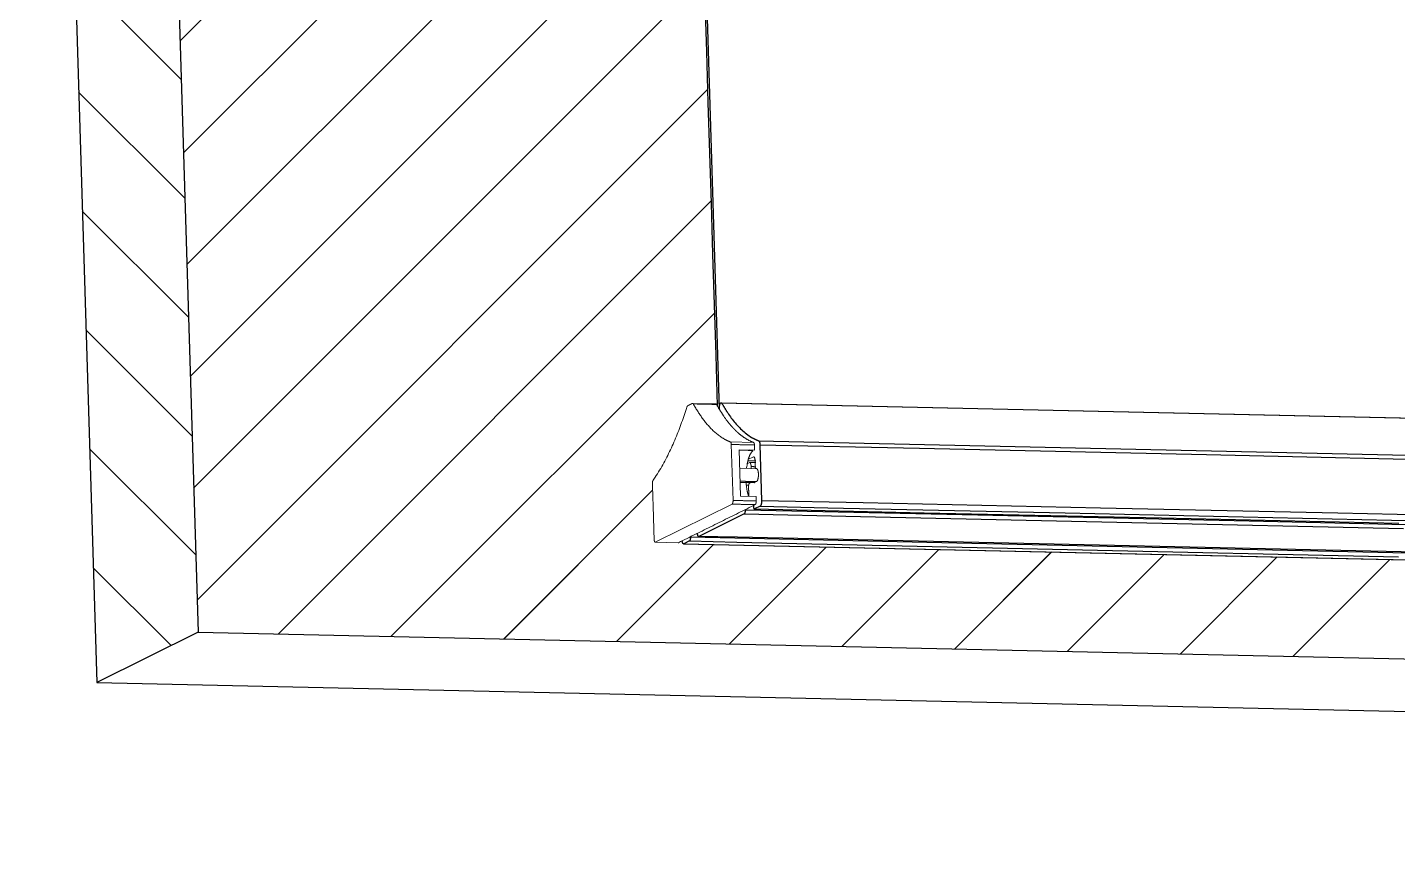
# Model space of a CAD drawing. Header units: inches. Extents: x 61 to 323, y -105 to 194.
# Drawn here: x 287.452 to 291.657, y 33.556 to 36.131 of the extents above; entities that cross this region are included whole.
import ezdxf

# ---------------------------------------------------------------- set-up
doc = ezdxf.new("R2010")
doc.units = ezdxf.units.IN
doc.header["$MEASUREMENT"] = 0
for name, color, linetype, lineweight in [('FABRIC-ROLL', 7, 'Continuous', 30), ('HEMBAR-ENDCAP', 7, 'Continuous', 9), ('STRUCTURE-SUB-STRUCTURE_THICK', 7, 'Continuous', 30), ('STRUCTURE-SUB-STRUCTURE_THIN', 7, 'Continuous', 9), ('TEXT', 7, 'Continuous', 18)]:
    doc.layers.add(name, color=color, linetype=linetype, lineweight=lineweight)

msp = doc.modelspace()

# ---------------------------------------------------------------- hatches: boundary and pattern name
at = {"layer": 'STRUCTURE-SUB-STRUCTURE_THIN', "transparency": 33554559}
h = msp.add_hatch(dxfattribs=at)
h.set_pattern_fill('ANSI31', color=256, scale=2, angle=90)
h.set_pattern_definition([(135, (221.57175, -90.01034), (-0.1767767, -0.1767767), [])])
h.paths.add_polyline_path([(320.2767, 44.0938), (319.3474, 44.1143), (319.5602, 37.1766), (320.4896, 37.156)])
h.paths.add_polyline_path([(319.3744, 43.2329), (294.7523, 43.7773), (294.782, 42.8092), (319.4041, 42.2649)])
h.paths.add_polyline_path([(287.7631, 41.2122), (287.4522, 41.0583), (287.665, 34.1205), (287.9759, 34.2745)])
h = msp.add_hatch(dxfattribs=at)
h.set_pattern_fill('ANSI31', color=256, scale=2)
h.set_pattern_definition([(45, (221.57175, -90.01034), (-0.1767767, 0.1767767), [])])
h.paths.add_polyline_path([(320.4896, 37.156), (319.5602, 37.1766), (312.2872, 33.5762), (313.2165, 33.5556)])
edge = h.paths.add_edge_path()
edge.add_line((289.532, 36.1822), (288.9529, 36.195))
edge.add_spline(control_points=[(288.9765, 36.1945), (288.9682, 36.1947), (288.9513, 36.1965), (288.9171, 36.2058), (288.8841, 36.2239), (288.8532, 36.2486), (288.8207, 36.2806), (288.7818, 36.331), (288.7393, 36.404), (288.6998, 36.491), (288.6636, 36.591), (288.6429, 36.6625), (288.633, 36.7002)], knot_values=[0, 0, 0, 0, 0.038844, 0.078622, 0.164097, 0.211324, 0.262128, 0.375601, 0.506124, 0.654056, 0.818993, 1, 1, 1, 1], degree=3, periodic=0)
edge.add_line((288.6326, 36.7017), (288.4671, 36.7054))
edge.add_spline(control_points=[(288.4937, 36.7048), (288.4892, 36.7049), (288.4801, 36.7057), (288.4665, 36.7088), (288.453, 36.7137), (288.4397, 36.7204), (288.4265, 36.729), (288.4087, 36.7431), (288.3964, 36.7558), (288.3886, 36.7649)], knot_values=[0, 0, 0, 0, 0.108979, 0.219703, 0.333828, 0.452848, 0.578037, 0.710456, 1, 1, 1, 1], degree=3, periodic=0)
edge.add_spline(control_points=[(288.3869, 36.7669), (288.3802, 36.7748), (288.3669, 36.7921), (288.3486, 36.821), (288.331, 36.8537), (288.3141, 36.8902), (288.2982, 36.9302), (288.2832, 36.9737), (288.2692, 37.0203), (288.2563, 37.07), (288.2446, 37.1225), (288.2302, 37.1971), (288.2156, 37.2958), (288.2035, 37.4194), (288.1991, 37.504), (288.1978, 37.5471)], knot_values=[0, 0, 0, 0, 0.038348, 0.080295, 0.125922, 0.175237, 0.228185, 0.284668, 0.344542, 0.407637, 0.473751, 0.542662, 0.687856, 0.841092, 1, 1, 1, 1], degree=3, periodic=0)
edge.add_line((288.1978, 37.5471), (288.1423, 39.3556))
edge.add_line((288.1423, 39.3556), (287.8198, 39.3627))
edge.add_line((287.8198, 39.3627), (287.9759, 34.2745))
edge.add_line((287.9759, 34.2745), (309.0675, 33.8082))
edge.add_line((309.0675, 33.8082), (309.066, 33.86))
edge.add_line((309.066, 33.86), (309.0867, 33.8703))
edge.add_line((309.0867, 33.8703), (309.088, 33.8709))
edge.add_line((309.088, 33.8709), (309.0889, 33.8784))
edge.add_line((309.0889, 33.8784), (309.4012, 34.033))
edge.add_arc((308.8648, 34.7312), 0.8805, 307.532, 310.4955)
edge.add_line((309.4366, 34.0616), (309.4352, 34.1075))
edge.add_line((309.4352, 34.1075), (309.3504, 34.1094))
edge.add_line((309.3504, 34.1094), (309.344, 34.1095))
edge.add_line((309.344, 34.1095), (309.338, 34.1066))
edge.add_line((309.338, 34.1066), (289.4438, 34.5464))
edge.add_line((289.4438, 34.5464), (289.4498, 34.5494))
edge.add_line((289.4498, 34.5494), (289.3758, 34.551))
edge.add_line((289.3758, 34.551), (289.3701, 34.7376))
edge.add_spline(control_points=[(289.4759, 34.9656), (289.4723, 34.954), (289.4648, 34.9315), (289.4528, 34.8988), (289.4404, 34.8677), (289.4276, 34.8386), (289.4144, 34.8113), (289.4008, 34.7859), (289.3869, 34.7625), (289.3772, 34.7479), (289.3722, 34.741)], knot_values=[0, 0, 0, 0, 0.146183, 0.28665, 0.421169, 0.549577, 0.671739, 0.787553, 0.896978, 1, 1, 1, 1], degree=3, periodic=0)
edge.add_spline(control_points=[(289.4956, 34.9753), (289.4954, 34.9755), (289.4951, 34.976), (289.4946, 34.9766), (289.4941, 34.9769), (289.4937, 34.977), (289.4935, 34.977)], knot_values=[0, 0, 0, 0, 0.313111, 0.577558, 0.800912, 1, 1, 1, 1], degree=3, periodic=0)
edge.add_line((289.4943, 34.977), (289.5645, 34.9755))
edge.add_line((289.5645, 34.9755), (289.569, 34.9754))
edge.add_line((289.569, 34.9754), (289.532, 36.1822))
h.paths.add_polyline_path([(309.0952, 33.8815), (315.7429, 37.1723), (316.062, 37.334), (309.4143, 34.0432)])

# ---------------------------------------------------------------- linework, layer by layer
at = {"layer": 'FABRIC-ROLL', "linetype": 'Continuous'}
for points in [[(289.5759, 34.9586), (289.4848, 37.9278)], [(289.5311, 36.2104), (289.5358, 36.0553), (289.5406, 35.9002), (289.5454, 35.7451), (289.5501, 35.59), (289.5549, 35.4349), (289.5596, 35.2798), (289.5644, 35.1247), (289.5692, 34.9696)], [(289.5758, 34.9616), (289.5759, 34.962), (289.5759, 34.9624), (289.5759, 34.9629), (289.576, 34.9633), (289.576, 34.9637), (289.576, 34.9642), (289.5761, 34.9646), (289.5761, 34.9651), (289.5761, 34.9655), (289.5762, 34.9659), (289.5762, 34.9664), (289.5763, 34.9668), (289.5763, 34.9672), (289.5763, 34.9677), (289.5764, 34.9681), (289.5764, 34.9686), (289.5764, 34.969), (289.5765, 34.9694), (289.5765, 34.9699), (289.5765, 34.9703), (289.5766, 34.9707), (289.5766, 34.9712), (289.5766, 34.9715), (289.5767, 34.9716), (289.5767, 34.9718), (289.5767, 34.9719), (289.5768, 34.9721), (289.5768, 34.9722), (289.5769, 34.9723), (289.5769, 34.9725), (289.5769, 34.9726), (289.577, 34.9728), (289.577, 34.9729), (289.5771, 34.973), (289.5771, 34.9732), (289.5771, 34.9733), (289.5772, 34.9735), (289.5772, 34.9736), (289.5772, 34.9738), (289.5773, 34.9739), (289.5773, 34.974), (289.5774, 34.9742), (289.5774, 34.9743), (289.5774, 34.9745), (289.5775, 34.9746), (289.5775, 34.9748), (289.5776, 34.9751), (289.5777, 34.9753), (289.5778, 34.9755), (289.5779, 34.9758), (289.578, 34.976), (289.5781, 34.9762), (289.5782, 34.9765), (289.5784, 34.9767), (289.5785, 34.9769), (289.5786, 34.9771), (289.5787, 34.9773), (289.5789, 34.9776), (289.579, 34.9778), (289.5792, 34.978), (289.5794, 34.9782), (289.5796, 34.9783), (289.5798, 34.9785), (289.58, 34.9786), (289.5803, 34.9788), (289.5805, 34.9788), (289.5808, 34.9789), (289.581, 34.9789), (289.5811, 34.9789), (289.5812, 34.9789), (289.5814, 34.9788), (289.5815, 34.9788), (289.5816, 34.9787), (289.5817, 34.9787), (289.5818, 34.9786), (289.5819, 34.9785), (289.582, 34.9785), (289.5821, 34.9784), (289.5822, 34.9783), (289.5823, 34.9782), (289.5824, 34.9781), (289.5825, 34.978), (289.5826, 34.9779), (289.5827, 34.9778), (289.5828, 34.9777), (289.5828, 34.9776), (289.5829, 34.9774), (289.583, 34.9773), (289.583, 34.9772), (289.5831, 34.9771), (289.5837, 34.9761), (289.5845, 34.9748), (289.5853, 34.9736), (289.5861, 34.9723), (289.5868, 34.971), (289.5876, 34.9697), (289.5884, 34.9685), (289.5892, 34.9672), (289.5899, 34.9659), (289.5907, 34.9647), (289.5915, 34.9634), (289.5923, 34.9621), (289.593, 34.9609), (289.5938, 34.9596), (289.5946, 34.9583), (289.5954, 34.9571), (289.5962, 34.9558), (289.5969, 34.9545), (289.5977, 34.9533), (289.5985, 34.952), (289.5993, 34.9507), (289.6, 34.9495), (289.6012, 34.9476), (289.6039, 34.9436), (289.6067, 34.9397), (289.6095, 34.9358), (289.6123, 34.9319), (289.6152, 34.9281), (289.6182, 34.9243), (289.6212, 34.9205), (289.6243, 34.9168), (289.6274, 34.9132), (289.6306, 34.9096), (289.6339, 34.9061), (289.6372, 34.9026), (289.6406, 34.8992), (289.6441, 34.8959), (289.6477, 34.8926), (289.6513, 34.8894), (289.655, 34.8864), (289.6588, 34.8834), (289.6627, 34.8805), (289.6666, 34.8777), (289.6706, 34.8751), (289.6747, 34.8726), (289.6767, 34.8714), (289.6775, 34.871), (289.6784, 34.8705), (289.6792, 34.87), (289.6801, 34.8696), (289.6809, 34.8691), (289.6818, 34.8687), (289.6827, 34.8682), (289.6835, 34.8678), (289.6844, 34.8674), (289.6853, 34.8669), (289.6862, 34.8665), (289.6871, 34.8661), (289.6879, 34.8657), (289.6888, 34.8653), (289.6897, 34.8649), (289.6906, 34.8645), (289.6915, 34.8642), (289.6924, 34.8638), (289.6933, 34.8634), (289.6942, 34.8631), (289.6951, 34.8627), (289.696, 34.8624), (289.6965, 34.8621), (289.697, 34.8617), (289.6973, 34.8612), (289.6977, 34.8607), (289.698, 34.8601), (289.6982, 34.8596), (289.6984, 34.859), (289.6986, 34.8585), (289.6988, 34.8579), (289.6989, 34.8573), (289.6991, 34.8567), (289.6992, 34.8561), (289.6993, 34.8555), (289.6994, 34.855), (289.6995, 34.8544), (289.6996, 34.8538), (289.6996, 34.8532), (289.6997, 34.8526), (289.6998, 34.852), (289.6998, 34.8514), (289.6998, 34.8508), (289.6999, 34.8502), (290.1893, 34.8391), (291.0703, 34.8196), (291.9514, 34.8001)], [(289.5809, 34.9789), (309.4529, 34.5396)], [(309.4529, 34.5396), (309.4537, 34.5393), (309.4551, 34.5377), (289.5831, 34.9771)], [(289.696, 34.8624), (309.5679, 34.4231)], [(289.6999, 34.8499), (289.7051, 34.6787)], [(292.0344, 34.5966), (291.2015, 34.6151), (290.3685, 34.6335), (289.6546, 34.6492), (289.6546, 34.6488), (289.6546, 34.6483), (289.6546, 34.6479), (289.6546, 34.6475), (289.6546, 34.647), (289.6545, 34.6466), (289.6545, 34.6462), (289.6545, 34.6457), (289.6544, 34.6453), (289.6544, 34.6449), (289.6543, 34.6444), (289.6543, 34.644), (289.6542, 34.6436), (289.6541, 34.6432), (289.6541, 34.6427), (289.654, 34.6423), (289.6539, 34.6419), (289.6538, 34.6415), (289.6536, 34.6411), (289.6535, 34.6407), (289.6534, 34.6402), (289.6532, 34.6398), (289.653, 34.6394), (289.6529, 34.6392), (289.6528, 34.6391), (289.6528, 34.639), (289.6527, 34.639), (289.6527, 34.6389), (289.6526, 34.6389), (289.6526, 34.6388), (289.6525, 34.6388), (289.6525, 34.6387), (289.6524, 34.6386), (289.6524, 34.6386), (289.6523, 34.6385), (289.6523, 34.6385), (289.6522, 34.6384), (289.6522, 34.6384), (289.6521, 34.6383), (289.6521, 34.6383), (289.652, 34.6382), (289.652, 34.6381), (289.6519, 34.6381), (289.6519, 34.638), (289.6518, 34.638), (289.6518, 34.6379), (289.6517, 34.6379), (290.0087, 34.6299), (290.8416, 34.6115), (291.6746, 34.5931)], [(289.6799, 34.6612), (289.6799, 34.6609), (289.68, 34.6605), (289.68, 34.6601), (289.68, 34.6598), (289.68, 34.6594), (289.6801, 34.659), (289.6801, 34.6587), (289.6802, 34.6583), (289.6802, 34.658), (289.6803, 34.6576), (289.6803, 34.6572), (289.6804, 34.6569), (289.6805, 34.6565), (289.6806, 34.6562), (289.6807, 34.6558), (289.6808, 34.6555), (289.6809, 34.6551), (289.681, 34.6548), (289.6812, 34.6545), (289.6813, 34.6541), (289.6815, 34.6538), (289.6817, 34.6535), (289.682, 34.6532), (289.6822, 34.653), (289.6826, 34.6529), (289.6829, 34.6528), (289.6833, 34.6529), (290.2036, 34.6414), (290.9319, 34.6253), (291.6602, 34.6092)], [(289.7008, 34.6615), (289.6834, 34.6529)], [(292.2021, 34.6235), (291.4738, 34.6396), (290.7455, 34.6557), (290.0172, 34.6718), (289.7051, 34.6783), (289.7051, 34.6777), (289.7051, 34.677), (289.7051, 34.6763), (289.7051, 34.6757), (289.7051, 34.675), (289.705, 34.6743), (289.705, 34.6737), (289.7049, 34.673), (289.7049, 34.6723), (289.7048, 34.6717), (289.7047, 34.671), (289.7046, 34.6704), (289.7045, 34.6697), (289.7044, 34.669), (289.7042, 34.6684), (289.7041, 34.6677), (289.7039, 34.6671), (289.7038, 34.6665), (289.7036, 34.6658), (289.7033, 34.6652), (289.7031, 34.6646), (289.7028, 34.664), (289.7025, 34.6634), (289.7021, 34.6628), (289.7017, 34.6622), (289.7012, 34.6618), (289.9089, 34.6569), (290.6372, 34.6408), (291.3655, 34.6247), (292.0938, 34.6086)], [(289.6517, 34.6378), (289.5123, 34.5688)], [(292.2426, 34.5052), (291.2273, 34.5277), (290.2119, 34.5501), (289.4867, 34.566), (289.4867, 34.5655), (289.4867, 34.5649), (289.4867, 34.5644), (289.4867, 34.5639), (289.4866, 34.5634), (289.4866, 34.5628), (289.4866, 34.5623), (289.4865, 34.5618), (289.4864, 34.5613), (289.4864, 34.5607), (289.4863, 34.5602), (289.4862, 34.5597), (289.4861, 34.5592), (289.4859, 34.5587), (289.4858, 34.5582), (289.4857, 34.5577), (289.4855, 34.5572), (289.4853, 34.5567), (289.4851, 34.5562), (289.4849, 34.556), (289.4849, 34.5559), (289.4848, 34.5559), (289.4848, 34.5558), (289.4847, 34.5557), (289.4846, 34.5557), (289.4846, 34.5556), (289.4845, 34.5555), (289.4845, 34.5555), (289.4844, 34.5554), (289.4843, 34.5553), (289.4843, 34.5553), (289.4842, 34.5552), (289.4842, 34.5551), (289.4841, 34.555), (289.484, 34.555), (289.484, 34.5549), (289.4839, 34.5548), (289.4839, 34.5548), (289.6289, 34.5515), (290.6442, 34.5291), (291.6596, 34.5066)], [(289.5052, 34.5772), (289.5088, 34.5771)], [(292.1302, 34.5109), (291.2972, 34.5294), (290.4643, 34.5478), (289.6313, 34.5662), (289.512, 34.5687), (289.5116, 34.5687), (289.5112, 34.5689), (289.5108, 34.5692), (289.5106, 34.5695), (289.5104, 34.5698), (289.5102, 34.5702), (289.51, 34.5706), (289.5098, 34.571), (289.5097, 34.5714), (289.5096, 34.5718), (289.5095, 34.5722), (289.5094, 34.5726), (289.5093, 34.573), (289.5092, 34.5734), (289.5091, 34.5738), (289.5091, 34.5742), (289.509, 34.5746), (289.509, 34.575), (289.5089, 34.5755), (289.5089, 34.5759), (289.5089, 34.5763), (289.5089, 34.5767), (289.5088, 34.5771)], [(289.4656, 34.5459), (289.4635, 34.5475), (289.4615, 34.5541)], [(289.4656, 34.5459), (289.4664, 34.5461), (309.3383, 34.1068), (309.3376, 34.1066)], [(289.4656, 34.5459), (309.3376, 34.1066)], [(289.4838, 34.5547), (289.4664, 34.5461)]]:
    msp.add_lwpolyline(points, dxfattribs=at)
at = {"layer": 'HEMBAR-ENDCAP', "linetype": 'Continuous'}
for points in [[(289.3785, 34.5509), (289.3782, 34.551), (289.378, 34.5511), (289.3778, 34.5512), (289.3776, 34.5513), (289.3774, 34.5515), (289.3773, 34.5517), (289.3771, 34.5519), (289.377, 34.5521), (289.3769, 34.5523), (289.3768, 34.5526), (289.3767, 34.5528), (289.3766, 34.553), (289.3765, 34.5532), (289.3764, 34.5535), (289.3764, 34.5537), (289.3763, 34.5539), (289.3762, 34.5542), (289.3762, 34.5544), (289.3761, 34.5546), (289.3761, 34.5549), (289.376, 34.5551), (289.376, 34.5554), (289.3759, 34.5556), (289.3759, 34.5558), (289.3758, 34.5561), (289.3758, 34.5563), (289.3758, 34.5566), (289.3757, 34.5568), (289.3757, 34.5571), (289.3757, 34.5573), (289.3756, 34.5575), (289.3756, 34.5578), (289.3756, 34.558), (289.3756, 34.5583), (289.3756, 34.5585), (289.3756, 34.5588), (289.3755, 34.559), (289.3755, 34.5592), (289.3755, 34.5619), (289.3753, 34.5664), (289.3752, 34.5708), (289.375, 34.5753), (289.3749, 34.5798), (289.3748, 34.5842), (289.3746, 34.5887), (289.3745, 34.5932), (289.3744, 34.5976), (289.3742, 34.6021), (289.3741, 34.6066), (289.3739, 34.611), (289.3738, 34.6155), (289.3737, 34.62), (289.3735, 34.6244), (289.3734, 34.6289), (289.3733, 34.6334), (289.3731, 34.6378), (289.373, 34.6423), (289.3728, 34.6468), (289.3727, 34.6512), (289.3726, 34.6557), (289.3724, 34.6602), (289.3723, 34.6646), (289.3722, 34.6691), (289.372, 34.6736), (289.3719, 34.678), (289.3718, 34.6825), (289.3716, 34.687), (289.3715, 34.6914), (289.3713, 34.6959), (289.3712, 34.7004), (289.3711, 34.7048), (289.3709, 34.7093), (289.3708, 34.7138), (289.3707, 34.7182), (289.3705, 34.7227), (289.3704, 34.7272), (289.3703, 34.731), (289.3703, 34.7313), (289.3703, 34.7316), (289.3703, 34.7318), (289.3703, 34.7321), (289.3703, 34.7324), (289.3703, 34.7326), (289.3703, 34.7329), (289.3703, 34.7332), (289.3703, 34.7334), (289.3703, 34.7337), (289.3703, 34.734), (289.3704, 34.7342), (289.3704, 34.7345), (289.3704, 34.7348), (289.3704, 34.735), (289.3705, 34.7353), (289.3705, 34.7356), (289.3705, 34.7358), (289.3706, 34.7361), (289.3706, 34.7364), (289.3707, 34.7366), (289.3707, 34.7369), (289.3708, 34.7372), (289.3708, 34.7374), (289.3709, 34.7377), (289.3709, 34.7379), (289.371, 34.7382), (289.3711, 34.7385), (289.3712, 34.7387), (289.3712, 34.739), (289.3713, 34.7392), (289.3714, 34.7395), (289.3715, 34.7397), (289.3716, 34.74), (289.3718, 34.7402), (289.3719, 34.7404), (289.372, 34.7407), (289.3722, 34.7409), (289.3749, 34.7447), (289.3785, 34.7501), (289.3821, 34.7554), (289.3856, 34.7609), (289.389, 34.7664), (289.3924, 34.7719), (289.3957, 34.7774), (289.3989, 34.783), (289.4021, 34.7886), (289.4053, 34.7943), (289.4083, 34.8), (289.4113, 34.8057), (289.4143, 34.8114), (289.4172, 34.8172), (289.42, 34.823), (289.4229, 34.8288), (289.4256, 34.8347), (289.4283, 34.8405), (289.431, 34.8464), (289.4336, 34.8523), (289.4362, 34.8583), (289.4387, 34.8642), (289.4412, 34.8702), (289.4437, 34.8761), (289.4461, 34.8821), (289.4485, 34.8881), (289.4509, 34.8941), (289.4532, 34.9002), (289.4555, 34.9062), (289.4577, 34.9123), (289.4599, 34.9184), (289.4621, 34.9244), (289.4643, 34.9305), (289.4664, 34.9366), (289.4685, 34.9427), (289.4705, 34.9489), (289.4725, 34.955), (289.4745, 34.9612), (289.476, 34.9656), (289.476, 34.9657), (289.476, 34.9659), (289.4761, 34.966), (289.4761, 34.9661), (289.4762, 34.9662), (289.4762, 34.9664), (289.4763, 34.9665), (289.4763, 34.9666), (289.4764, 34.9668), (289.4764, 34.9669), (289.4765, 34.967), (289.4765, 34.9671), (289.4766, 34.9673), (289.4767, 34.9674), (289.4767, 34.9675), (289.4768, 34.9676), (289.4768, 34.9678), (289.4769, 34.9679), (289.477, 34.968), (289.477, 34.9681), (289.4771, 34.9682), (289.4772, 34.9684), (289.4772, 34.9685), (289.4773, 34.9686), (289.4774, 34.9687), (289.4775, 34.9688), (289.4776, 34.9689), (289.4776, 34.969), (289.4777, 34.9691), (289.4778, 34.9692), (289.4779, 34.9693), (289.478, 34.9694), (289.4781, 34.9695), (289.4782, 34.9696), (289.4783, 34.9697), (289.4784, 34.9698), (289.4786, 34.9699), (289.4787, 34.9699), (289.479, 34.9701), (289.4794, 34.9703), (289.4797, 34.9704), (289.4801, 34.9706), (289.4805, 34.9708), (289.4808, 34.971), (289.4812, 34.9712), (289.4816, 34.9713), (289.4819, 34.9715), (289.4823, 34.9717), (289.4826, 34.9719), (289.483, 34.9721), (289.4834, 34.9722), (289.4837, 34.9724), (289.4841, 34.9726), (289.4845, 34.9728), (289.4848, 34.9729), (289.4852, 34.9731), (289.4855, 34.9733), (289.4859, 34.9735), (289.4863, 34.9737), (289.4866, 34.9738), (289.487, 34.974), (289.4874, 34.9742), (289.4877, 34.9744), (289.4881, 34.9746), (289.4884, 34.9747), (289.4888, 34.9749), (289.4892, 34.9751), (289.4895, 34.9753), (289.4899, 34.9755), (289.4903, 34.9756), (289.4906, 34.9758), (289.491, 34.976), (289.4914, 34.9762), (289.4917, 34.9764), (289.4921, 34.9765), (289.4924, 34.9767), (289.4927, 34.9768), (289.4927, 34.9768), (289.4927, 34.9768), (289.4927, 34.9768), (289.4927, 34.9768), (289.4928, 34.9769), (289.4928, 34.9769), (289.4928, 34.9769), (289.4928, 34.9769), (289.4928, 34.9769), (289.4929, 34.9769), (289.4929, 34.9769), (289.4929, 34.9769), (289.4929, 34.9769), (289.493, 34.9769), (289.493, 34.9769), (289.493, 34.9769), (289.493, 34.9769), (289.493, 34.9769), (289.4931, 34.9769), (289.4931, 34.9769), (289.4931, 34.9769), (289.4931, 34.9769), (289.4931, 34.977), (289.4932, 34.977), (289.4932, 34.977), (289.4932, 34.977), (289.4932, 34.977), (289.4933, 34.977), (289.4933, 34.977), (289.4933, 34.977), (289.4933, 34.977), (289.4933, 34.977), (289.4934, 34.977), (289.4934, 34.977), (289.4934, 34.977), (289.4934, 34.977), (289.4934, 34.977), (289.4935, 34.977)], [(289.4935, 34.977), (289.5645, 34.9755)], [(289.4935, 34.977), (289.4935, 34.977), (289.4936, 34.977), (289.4937, 34.977), (289.4937, 34.977), (289.4938, 34.977), (289.4939, 34.977), (289.4939, 34.9769), (289.494, 34.9769), (289.4941, 34.9769), (289.4941, 34.9769), (289.4942, 34.9768), (289.4943, 34.9768), (289.4943, 34.9768), (289.4944, 34.9767), (289.4944, 34.9767), (289.4945, 34.9766), (289.4945, 34.9766), (289.4946, 34.9766), (289.4946, 34.9765), (289.4947, 34.9765), (289.4947, 34.9764), (289.4948, 34.9764), (289.4948, 34.9763), (289.4949, 34.9763), (289.4949, 34.9762), (289.495, 34.9762), (289.495, 34.9761), (289.4951, 34.9761), (289.4951, 34.976), (289.4952, 34.9759), (289.4952, 34.9759), (289.4952, 34.9758), (289.4953, 34.9758), (289.4953, 34.9757), (289.4954, 34.9757), (289.4954, 34.9756), (289.4954, 34.9755), (289.4955, 34.9755), (289.4955, 34.9754), (289.4955, 34.9754), (289.4956, 34.9753), (289.4964, 34.9738), (289.498, 34.9709), (289.4997, 34.9681), (289.5014, 34.9652), (289.5031, 34.9624), (289.5048, 34.9595), (289.5065, 34.9567), (289.5083, 34.9539), (289.5101, 34.9511), (289.5119, 34.9483), (289.5137, 34.9455), (289.5156, 34.9427), (289.5174, 34.94), (289.5193, 34.9373), (289.5212, 34.9346), (289.5232, 34.9319), (289.5252, 34.9292), (289.5271, 34.9265), (289.5292, 34.9239), (289.5312, 34.9213), (289.5333, 34.9187), (289.5354, 34.9161), (289.5375, 34.9136), (289.5397, 34.9111), (289.5419, 34.9086), (289.5441, 34.9061), (289.5463, 34.9036), (289.5486, 34.9012), (289.5509, 34.8988), (289.5533, 34.8965), (289.5556, 34.8942), (289.558, 34.8919), (289.5605, 34.8896), (289.563, 34.8874), (289.5655, 34.8853), (289.568, 34.8831), (289.5706, 34.8811), (289.5733, 34.879), (289.5759, 34.877), (289.5786, 34.8751), (289.5814, 34.8732), (289.5842, 34.8714)], [(289.5645, 34.9755), (289.5646, 34.9755), (289.5647, 34.9754), (289.5649, 34.9754), (289.565, 34.9754), (289.5651, 34.9753), (289.5652, 34.9753), (289.5653, 34.9752), (289.5654, 34.9751), (289.5655, 34.9751), (289.5656, 34.975), (289.5657, 34.9749), (289.5658, 34.9748), (289.5659, 34.9747), (289.5659, 34.9747), (289.566, 34.9746), (289.5661, 34.9745), (289.5662, 34.9744), (289.5663, 34.9743), (289.5663, 34.9742), (289.5664, 34.9741), (289.5665, 34.974), (289.5665, 34.9739), (289.5666, 34.9738), (289.5651, 34.9737), (289.5621, 34.9738), (289.5591, 34.9739), (289.556, 34.9739), (289.553, 34.974), (289.55, 34.9741), (289.547, 34.9741), (289.5439, 34.9742), (289.5409, 34.9743), (289.5379, 34.9743), (289.5349, 34.9744), (289.5319, 34.9745), (289.5288, 34.9745), (289.5258, 34.9746), (289.5228, 34.9747), (289.5198, 34.9747), (289.5167, 34.9748), (289.5137, 34.9749), (289.5107, 34.9749), (289.5077, 34.975), (289.5047, 34.9751), (289.5016, 34.9751), (289.4986, 34.9752), (289.4956, 34.9753)], [(289.5879, 34.9392), (289.5892, 34.9374), (289.5904, 34.9356), (289.5916, 34.9339), (289.5929, 34.9321), (289.5942, 34.9304), (289.5954, 34.9286), (289.5967, 34.9269), (289.598, 34.9252), (289.5993, 34.9235), (289.6006, 34.9218), (289.602, 34.9201), (289.6033, 34.9184), (289.6046, 34.9167), (289.606, 34.915), (289.6074, 34.9134), (289.6088, 34.9117), (289.6102, 34.9101)], [(289.5883, 34.8689), (289.5904, 34.8677), (289.5908, 34.8674), (289.5913, 34.8671), (289.5918, 34.8669), (289.5922, 34.8666), (289.5927, 34.8664), (289.5932, 34.8661), (289.5936, 34.8659), (289.5941, 34.8656), (289.5946, 34.8654), (289.5951, 34.8651), (289.5955, 34.8649), (289.596, 34.8646), (289.5965, 34.8644), (289.5969, 34.8642), (289.5974, 34.8639), (289.5979, 34.8637), (289.5984, 34.8634), (289.5989, 34.8632), (289.5993, 34.863), (289.5998, 34.8628), (289.6003, 34.8625), (289.6008, 34.8623), (289.6013, 34.8621), (289.6017, 34.8619), (289.6022, 34.8617), (289.6027, 34.8614), (289.6032, 34.8612), (289.6037, 34.861), (289.6042, 34.8608), (289.6047, 34.8606), (289.6052, 34.8604), (289.6057, 34.8602), (289.6061, 34.86), (289.6066, 34.8598), (289.6071, 34.8596), (289.6076, 34.8594), (289.6081, 34.8592), (289.6086, 34.859), (289.6091, 34.8588), (289.6096, 34.8586), (289.6099, 34.8585), (289.6101, 34.8584), (289.6103, 34.8583), (289.6104, 34.8582), (289.6106, 34.858), (289.6107, 34.8578), (289.6108, 34.8577), (289.6109, 34.8575), (289.611, 34.8573), (289.6111, 34.8571), (289.6112, 34.8569), (289.6113, 34.8567), (289.6113, 34.8565), (289.6114, 34.8563), (289.6115, 34.8561), (289.6115, 34.8559), (289.6116, 34.8557), (289.6117, 34.8555), (289.6117, 34.8553), (289.6118, 34.8551), (289.6118, 34.8549), (289.6119, 34.8547), (289.6119, 34.8545), (289.6119, 34.8543), (289.612, 34.8541), (289.612, 34.8539), (289.612, 34.8537), (289.6121, 34.8535), (289.6121, 34.8533), (289.6121, 34.8531), (289.6121, 34.8529), (289.6122, 34.8527), (289.6122, 34.8525), (289.6122, 34.8523), (289.6122, 34.8521), (289.6122, 34.8519), (289.6122, 34.8516), (289.6123, 34.8514), (289.6123, 34.8512), (289.6123, 34.851), (289.6123, 34.8508), (289.6139, 34.8508), (289.6156, 34.8507), (289.6174, 34.8507), (289.6191, 34.8506), (289.6209, 34.8506), (289.6226, 34.8506), (289.6243, 34.8505), (289.6261, 34.8505), (289.6278, 34.8505), (289.6296, 34.8504), (289.6313, 34.8504), (289.6331, 34.8503), (289.6348, 34.8503), (289.6365, 34.8503), (289.6383, 34.8502), (289.64, 34.8502), (289.6418, 34.8501), (289.6435, 34.8501), (289.6453, 34.8501), (289.647, 34.85), (289.6488, 34.85), (289.6505, 34.8499), (289.6522, 34.8499), (289.654, 34.8499), (289.6557, 34.8498), (289.6575, 34.8498), (289.6592, 34.8498), (289.661, 34.8497), (289.6627, 34.8497), (289.6645, 34.8496), (289.6662, 34.8496), (289.6679, 34.8496), (289.6697, 34.8495), (289.6714, 34.8495), (289.6732, 34.8494), (289.6749, 34.8494), (289.6767, 34.8494), (289.6784, 34.8493), (289.6801, 34.8493), (289.6819, 34.8493), (289.6833, 34.8493), (289.6833, 34.8495), (289.6833, 34.8497), (289.6833, 34.8499), (289.6833, 34.8501), (289.6833, 34.8503), (289.6832, 34.8505), (289.6832, 34.8507), (289.6832, 34.8509), (289.6832, 34.8511), (289.6832, 34.8513), (289.6831, 34.8515), (289.6831, 34.8518), (289.6831, 34.852), (289.6831, 34.8522), (289.683, 34.8524), (289.683, 34.8526), (289.6829, 34.8528), (289.6829, 34.853), (289.6829, 34.8532), (289.6828, 34.8534), (289.6828, 34.8536), (289.6827, 34.8538), (289.6827, 34.854), (289.6826, 34.8542), (289.6826, 34.8544), (289.6825, 34.8546), (289.6824, 34.8548), (289.6824, 34.855), (289.6823, 34.8552), (289.6822, 34.8554), (289.6821, 34.8556), (289.682, 34.8558), (289.6819, 34.8559), (289.6818, 34.8561), (289.6817, 34.8563), (289.6816, 34.8565), (289.6814, 34.8566), (289.6813, 34.8567), (289.6811, 34.8569), (289.6809, 34.857), (289.6802, 34.8572), (289.6789, 34.8577), (289.6776, 34.8582), (289.6764, 34.8587), (289.6751, 34.8593), (289.6738, 34.8598), (289.6725, 34.8604), (289.6713, 34.861), (289.67, 34.8616), (289.6688, 34.8622), (289.6675, 34.8628), (289.6663, 34.8634), (289.6651, 34.8641), (289.6639, 34.8647), (289.6626, 34.8654), (289.6614, 34.8661), (289.6602, 34.8668), (289.659, 34.8675), (289.6579, 34.8682), (289.6567, 34.8689), (289.6555, 34.8697), (289.6543, 34.8704), (289.6532, 34.8712), (289.652, 34.8719), (289.6509, 34.8727), (289.6497, 34.8735), (289.6486, 34.8743), (289.6475, 34.8751), (289.6464, 34.8759), (289.6452, 34.8767), (289.6441, 34.8776), (289.643, 34.8784), (289.6419, 34.8793), (289.6409, 34.8801), (289.6398, 34.881), (289.6387, 34.8819), (289.6376, 34.8828), (289.6366, 34.8836), (289.6355, 34.8845), (289.6345, 34.8854), (289.6334, 34.8864), (289.6328, 34.8869), (289.6324, 34.8873), (289.6319, 34.8877), (289.6314, 34.8881), (289.631, 34.8885), (289.6305, 34.889), (289.6301, 34.8894), (289.6296, 34.8898), (289.6292, 34.8902), (289.6287, 34.8906), (289.6283, 34.891), (289.6278, 34.8915), (289.6274, 34.8919), (289.627, 34.8923), (289.6265, 34.8927), (289.6261, 34.8932), (289.6256, 34.8936), (289.6252, 34.894), (289.6248, 34.8945), (289.6243, 34.8949), (289.6239, 34.8953), (289.6234, 34.8957), (289.623, 34.8962), (289.6226, 34.8966), (289.6221, 34.8971), (289.6217, 34.8975), (289.6213, 34.8979), (289.6209, 34.8984), (289.6204, 34.8988), (289.62, 34.8993), (289.6196, 34.8997), (289.6192, 34.9001), (289.6187, 34.9006), (289.6183, 34.901), (289.6179, 34.9015), (289.6175, 34.9019), (289.6171, 34.9024), (289.6166, 34.9028), (289.6162, 34.9033), (289.6158, 34.9037), (289.6154, 34.9042)], [(289.6098, 34.8586), (289.6808, 34.857)], [(289.6123, 34.8508), (289.6176, 34.6792)], [(289.6886, 34.6776), (289.6881, 34.6915), (289.6408, 34.6925), (289.6364, 34.8346), (289.6838, 34.8335), (289.6833, 34.8492)], [(289.6788, 34.8315), (289.6645, 34.8319), (289.6661, 34.8328), (289.6364, 34.8335)], [(289.6753, 34.8334), (289.6782, 34.8318), (289.6782, 34.8312), (289.6776, 34.8307), (289.677, 34.8301), (289.6764, 34.8296), (289.6759, 34.829), (289.6754, 34.8284), (289.6748, 34.8278), (289.6743, 34.8272), (289.6739, 34.8266), (289.6734, 34.8259), (289.673, 34.8253), (289.6725, 34.8246), (289.6721, 34.8239), (289.6717, 34.8232), (289.6713, 34.8226), (289.6709, 34.8219), (289.6705, 34.8212), (289.6702, 34.8205), (289.6698, 34.8198), (289.6695, 34.819), (289.6691, 34.8183), (289.6688, 34.8176), (289.6685, 34.8169), (289.6682, 34.8161), (289.6679, 34.8154), (289.6676, 34.8147), (289.6673, 34.8139), (289.667, 34.8132), (289.6667, 34.8124), (289.6665, 34.8117), (289.6662, 34.8109), (289.666, 34.8102), (289.6657, 34.8094), (289.6655, 34.8087), (289.6652, 34.8079), (289.665, 34.8072), (289.6647, 34.8064), (289.6645, 34.8057), (289.6643, 34.8049), (289.6641, 34.8041), (289.6639, 34.8034), (289.6637, 34.8026), (289.6635, 34.8018), (289.6633, 34.8011), (289.6632, 34.8008), (289.6632, 34.8006), (289.6631, 34.8004), (289.6631, 34.8002), (289.663, 34.8), (289.663, 34.7998), (289.6629, 34.7996), (289.6629, 34.7994), (289.6629, 34.7992), (289.6628, 34.799), (289.6628, 34.7988), (289.6627, 34.7987), (289.6627, 34.7985), (289.6626, 34.7983), (289.6626, 34.7981), (289.6625, 34.7979), (289.6625, 34.7977), (289.6625, 34.7975), (289.6624, 34.7973), (289.6624, 34.7971), (289.6623, 34.7969), (289.6623, 34.7967), (289.6622, 34.7965), (289.6622, 34.7963), (289.6621, 34.7961), (289.6621, 34.7959), (289.6621, 34.7957), (289.662, 34.7955), (289.662, 34.7953), (289.6619, 34.7951), (289.6619, 34.7949), (289.6618, 34.7947), (289.6618, 34.7945), (289.6617, 34.7943), (289.6617, 34.7941), (289.6617, 34.7939), (289.6616, 34.7937), (289.6616, 34.7935), (289.6615, 34.7933), (289.6615, 34.7931), (289.6614, 34.7929), (289.6614, 34.7927), (289.6614, 34.7926), (289.6613, 34.7924)], [(289.6661, 34.8328), (289.6683, 34.8339)], [(289.6382, 34.7778), (289.6896, 34.7767)], [(289.6896, 34.7767), (289.6901, 34.7766), (289.6906, 34.7764), (289.6911, 34.7761), (289.6915, 34.7757), (289.6919, 34.7753), (289.6922, 34.7748), (289.6925, 34.7743), (289.6927, 34.7739), (289.693, 34.7734), (289.6932, 34.7729), (289.6934, 34.7723), (289.6936, 34.7718), (289.6938, 34.7713), (289.6939, 34.7707), (289.6941, 34.7702), (289.6942, 34.7697), (289.6944, 34.7691), (289.6945, 34.7686), (289.6946, 34.768), (289.6947, 34.7675), (289.6948, 34.767), (289.6949, 34.7664), (289.695, 34.7659), (289.695, 34.7653), (289.6951, 34.7648), (289.6952, 34.7642), (289.6952, 34.7636), (289.6953, 34.7631), (289.6953, 34.7625), (289.6954, 34.762), (289.6954, 34.7614), (289.6954, 34.7609), (289.6954, 34.7603), (289.6955, 34.7598), (289.6955, 34.7592), (289.6955, 34.7587), (289.6955, 34.7581), (289.6955, 34.7575), (289.6955, 34.757), (289.6955, 34.7564), (289.6955, 34.7559), (289.6954, 34.7553), (289.6954, 34.7548), (289.6954, 34.7542), (289.6953, 34.7537), (289.6953, 34.7531), (289.6953, 34.7525), (289.6952, 34.752), (289.6951, 34.7514), (289.6951, 34.7509), (289.695, 34.7503), (289.6949, 34.7498), (289.6949, 34.7492), (289.6948, 34.7487), (289.6947, 34.7481), (289.6946, 34.7476), (289.6945, 34.747), (289.6944, 34.7465), (289.6943, 34.746), (289.6941, 34.7454), (289.694, 34.7449), (289.6939, 34.7443), (289.6937, 34.7438), (289.6936, 34.7433), (289.6934, 34.7427), (289.6932, 34.7422), (289.693, 34.7417), (289.6928, 34.7412), (289.6926, 34.7407), (289.6923, 34.7402), (289.6921, 34.7397), (289.6918, 34.7392), (289.6915, 34.7387), (289.6912, 34.7383), (289.6908, 34.7378), (289.6904, 34.7375), (289.69, 34.7371), (289.6894, 34.737), (289.6888, 34.737), (289.6881, 34.737), (289.6875, 34.737), (289.6868, 34.7371), (289.6862, 34.7371), (289.6855, 34.7371), (289.6849, 34.7371), (289.6842, 34.7371), (289.6836, 34.7371), (289.6829, 34.7371), (289.6823, 34.7372), (289.6816, 34.7372), (289.681, 34.7372), (289.6803, 34.7372), (289.6797, 34.7372), (289.679, 34.7372), (289.6784, 34.7372), (289.6777, 34.7373), (289.6771, 34.7373), (289.6764, 34.7373), (289.6758, 34.7373), (289.6751, 34.7373), (289.6745, 34.7373), (289.6738, 34.7374), (289.6732, 34.7374), (289.6725, 34.7374), (289.6719, 34.7374), (289.6712, 34.7374), (289.6706, 34.7374), (289.6699, 34.7374), (289.6693, 34.7375), (289.6686, 34.7375), (289.668, 34.7375), (289.6673, 34.7375), (289.6667, 34.7375), (289.666, 34.7375), (289.6654, 34.7375), (289.6647, 34.7376), (289.6641, 34.7376), (289.6634, 34.7376), (289.6628, 34.7376), (289.6621, 34.7376), (289.6615, 34.7376), (289.6608, 34.7376), (289.6602, 34.7377), (289.6595, 34.7377), (289.6589, 34.7377), (289.6582, 34.7377), (289.6576, 34.7377), (289.6569, 34.7377), (289.6563, 34.7377), (289.6556, 34.7378), (289.655, 34.7378), (289.6543, 34.7378), (289.6537, 34.7378), (289.653, 34.7378), (289.6524, 34.7378), (289.6517, 34.7378), (289.6511, 34.7379), (289.6504, 34.7379), (289.6498, 34.7379), (289.6491, 34.7379), (289.6485, 34.7379), (289.6478, 34.7379), (289.6472, 34.7379), (289.6465, 34.738), (289.6459, 34.738), (289.6452, 34.738), (289.6446, 34.738), (289.6439, 34.738), (289.6433, 34.738), (289.6426, 34.738), (289.642, 34.7381), (289.6414, 34.7381), (289.6407, 34.7381), (289.6401, 34.7381), (289.6394, 34.7381)], [(289.6608, 34.7919), (289.6678, 34.7954), (289.6686, 34.7956)], [(289.6809, 34.8129), (289.6801, 34.8127), (289.6633, 34.8044)], [(289.6633, 34.8008), (289.6876, 34.8003)], [(289.6686, 34.7956), (289.6875, 34.7951)], [(289.6686, 34.7956), (289.6691, 34.7955), (289.6695, 34.7953), (289.6699, 34.795), (289.6702, 34.7946), (289.6706, 34.7942), (289.6708, 34.7937), (289.6711, 34.7933), (289.6713, 34.7928), (289.6715, 34.7923), (289.6716, 34.7919), (289.6718, 34.7914), (289.6719, 34.791), (289.672, 34.7905), (289.6722, 34.7901), (289.6723, 34.7896), (289.6724, 34.7891), (289.6725, 34.7887), (289.6725, 34.7882), (289.6726, 34.7877), (289.6727, 34.7873), (289.6727, 34.7871), (289.6727, 34.7869), (289.6727, 34.7866), (289.6727, 34.7864), (289.6728, 34.7862), (289.6728, 34.786), (289.6728, 34.7857), (289.6728, 34.7855), (289.6728, 34.7853), (289.6729, 34.785), (289.6729, 34.7848), (289.6729, 34.7846), (289.6729, 34.7844), (289.6729, 34.7841), (289.673, 34.7839), (289.673, 34.7837), (289.673, 34.7835), (289.673, 34.7832), (289.673, 34.783), (289.6735, 34.7829), (289.6742, 34.7829), (289.675, 34.7829), (289.6757, 34.7829), (289.6764, 34.7829), (289.6771, 34.7828), (289.6779, 34.7828), (289.6786, 34.7828), (289.6793, 34.7828), (289.68, 34.7828), (289.6807, 34.7828), (289.6815, 34.7827), (289.6822, 34.7827), (289.6829, 34.7827), (289.6836, 34.7827), (289.6843, 34.7827), (289.6851, 34.7827), (289.6858, 34.7826), (289.6865, 34.7826), (289.6872, 34.7826)], [(289.673, 34.7829), (289.6732, 34.7762)], [(289.686, 34.7766), (289.686, 34.7775), (289.686, 34.7784), (289.6859, 34.7793), (289.6859, 34.7802), (289.6859, 34.7811), (289.6859, 34.782), (289.6858, 34.7828), (289.6858, 34.7837), (289.6858, 34.7846), (289.6858, 34.7855), (289.6857, 34.7864), (289.6857, 34.7873), (289.6857, 34.7882), (289.6856, 34.7891), (289.6856, 34.79), (289.6856, 34.7909), (289.6856, 34.7918), (289.6855, 34.7927), (289.6855, 34.7936), (289.6855, 34.7945), (289.6855, 34.7954), (289.6854, 34.7963), (289.6854, 34.7972), (289.6854, 34.798), (289.6853, 34.7989), (289.6853, 34.7998), (289.6853, 34.8005), (289.6853, 34.8011), (289.6852, 34.8016), (289.6852, 34.8021), (289.6852, 34.8027), (289.6851, 34.8032), (289.6851, 34.8037), (289.685, 34.8042), (289.6849, 34.8048), (289.6848, 34.8053), (289.6848, 34.8058), (289.6847, 34.8063), (289.6846, 34.8069), (289.6844, 34.8074), (289.6843, 34.8079), (289.6842, 34.8084), (289.684, 34.8089), (289.6838, 34.8094), (289.6836, 34.8099), (289.6834, 34.8104), (289.6832, 34.8109), (289.683, 34.8113), (289.6827, 34.8118), (289.6823, 34.8122), (289.6819, 34.8125), (289.6814, 34.8128), (289.6809, 34.8129)], [(289.6823, 34.7336), (289.6834, 34.7338), (289.6395, 34.7348)], [(289.6395, 34.7345), (289.6823, 34.7336)], [(289.6577, 34.7341), (289.6578, 34.7326), (289.6579, 34.7312), (289.658, 34.7298), (289.6581, 34.7284), (289.6583, 34.7269), (289.6584, 34.7255), (289.6586, 34.7241), (289.6587, 34.7226), (289.6589, 34.7212), (289.6591, 34.7198), (289.6592, 34.7184), (289.6594, 34.7169), (289.6597, 34.7155), (289.6599, 34.7141), (289.6601, 34.7127), (289.6604, 34.7113), (289.6606, 34.7099), (289.6608, 34.7087), (289.661, 34.708), (289.6612, 34.7074), (289.6613, 34.7067), (289.6615, 34.706), (289.6617, 34.7053), (289.6618, 34.7046), (289.662, 34.704), (289.6622, 34.7033), (289.6623, 34.7026), (289.6625, 34.7019), (289.6627, 34.7013), (289.6628, 34.7006), (289.663, 34.6999), (289.6631, 34.6992), (289.6633, 34.6986), (289.6635, 34.6979), (289.6636, 34.6972), (289.6638, 34.6968), (289.6639, 34.6965), (289.664, 34.6962), (289.6641, 34.6959), (289.6642, 34.6956), (289.6643, 34.6953), (289.6644, 34.695), (289.6645, 34.6947), (289.6646, 34.6944), (289.6646, 34.6941), (289.6647, 34.6938), (289.6648, 34.6935), (289.6649, 34.6932), (289.665, 34.6929), (289.6651, 34.6926), (289.6652, 34.6923), (289.6653, 34.692), (289.6654, 34.6917)], [(289.6661, 34.692), (289.6661, 34.6933), (289.666, 34.6946), (289.666, 34.6959), (289.666, 34.6973), (289.6659, 34.6986), (289.6659, 34.6999), (289.6658, 34.7012), (289.6658, 34.7026), (289.6657, 34.7039), (289.6657, 34.7052), (289.6657, 34.7065), (289.6656, 34.7079), (289.6656, 34.7092), (289.6655, 34.7105), (289.6655, 34.7118), (289.6655, 34.7132), (289.6654, 34.7145), (289.6654, 34.7158), (289.6653, 34.7171), (289.6653, 34.7185), (289.6653, 34.7198), (289.6652, 34.7208), (289.6652, 34.7214), (289.6652, 34.722), (289.6652, 34.7225), (289.6653, 34.7231), (289.6653, 34.7236), (289.6653, 34.7242), (289.6654, 34.7248), (289.6654, 34.7253), (289.6655, 34.7259), (289.6656, 34.7264), (289.6657, 34.727), (289.6658, 34.7275), (289.6659, 34.7281), (289.6661, 34.7286), (289.6662, 34.7291), (289.6664, 34.7296), (289.6666, 34.7302), (289.6669, 34.7307), (289.6672, 34.7312), (289.6675, 34.7316), (289.6679, 34.732), (289.6682, 34.7321), (289.6684, 34.7322), (289.6685, 34.7323), (289.6687, 34.7324), (289.6689, 34.7325), (289.669, 34.7325), (289.6692, 34.7326), (289.6693, 34.7327), (289.6695, 34.7328), (289.6697, 34.7329), (289.6698, 34.7329), (289.67, 34.733), (289.6702, 34.7331), (289.6703, 34.7332), (289.6705, 34.7333), (289.6706, 34.7333), (289.6708, 34.7334), (289.671, 34.7335), (289.6711, 34.7336), (289.6713, 34.7337), (289.6715, 34.7338), (289.6716, 34.7338)], [(289.6897, 34.737), (289.6834, 34.7338)], [(289.6584, 34.7265), (289.6654, 34.7264)], [(289.6147, 34.6677), (289.379, 34.5511)], [(289.45, 34.5495), (289.4566, 34.5527), (289.4632, 34.556), (289.4698, 34.5593), (289.4764, 34.5625), (289.4829, 34.5658), (289.4895, 34.569), (289.4961, 34.5723), (289.5027, 34.5756), (289.5093, 34.5788), (289.5159, 34.5821), (289.5224, 34.5853), (289.529, 34.5886), (289.5356, 34.5919), (289.5422, 34.5951), (289.5488, 34.5984), (289.5554, 34.6016), (289.5619, 34.6049), (289.5685, 34.6081), (289.5751, 34.6114), (289.5817, 34.6147), (289.5883, 34.6179), (289.5949, 34.6212), (289.6014, 34.6244), (289.608, 34.6277), (289.6146, 34.631), (289.6212, 34.6342), (289.6278, 34.6375), (289.6344, 34.6407), (289.6409, 34.644), (289.6475, 34.6473), (289.6541, 34.6505), (289.6607, 34.6538), (289.6673, 34.657), (289.6739, 34.6603), (289.6804, 34.6636), (289.6858, 34.6662), (289.686, 34.6664), (289.6863, 34.6666), (289.6865, 34.6669), (289.6867, 34.6672), (289.6869, 34.6675), (289.687, 34.6678), (289.6872, 34.6681), (289.6873, 34.6684), (289.6874, 34.6687), (289.6875, 34.669), (289.6876, 34.6693), (289.6877, 34.6697), (289.6878, 34.67), (289.6879, 34.6703), (289.688, 34.6707), (289.688, 34.671), (289.6881, 34.6713), (289.6882, 34.6717), (289.6882, 34.672), (289.6883, 34.6723), (289.6883, 34.6727), (289.6884, 34.673), (289.6884, 34.6733), (289.6884, 34.6737), (289.6885, 34.674), (289.6885, 34.6743), (289.6885, 34.6747), (289.6885, 34.675), (289.6886, 34.6754), (289.6886, 34.6757), (289.6886, 34.676), (289.6886, 34.6764), (289.6886, 34.6767), (289.6886, 34.677), (289.6886, 34.6774), (289.6878, 34.6776), (289.6858, 34.6777), (289.6838, 34.6777), (289.6818, 34.6777), (289.6798, 34.6778), (289.6779, 34.6778), (289.6759, 34.6779), (289.6739, 34.6779), (289.6719, 34.678), (289.6699, 34.678), (289.6679, 34.678), (289.666, 34.6781), (289.664, 34.6781), (289.662, 34.6782), (289.66, 34.6782), (289.658, 34.6783), (289.656, 34.6783), (289.6541, 34.6784), (289.6521, 34.6784), (289.6501, 34.6784), (289.6481, 34.6785), (289.6461, 34.6785), (289.6441, 34.6786), (289.6422, 34.6786), (289.6402, 34.6787), (289.6382, 34.6787), (289.6362, 34.6787), (289.6342, 34.6788), (289.6322, 34.6788), (289.6302, 34.6789), (289.6283, 34.6789), (289.6263, 34.679), (289.6243, 34.679), (289.6223, 34.6791), (289.6203, 34.6791), (289.6183, 34.6791), (289.6176, 34.679), (289.6176, 34.6786), (289.6176, 34.6783), (289.6176, 34.6779), (289.6176, 34.6776), (289.6176, 34.6773), (289.6175, 34.6769), (289.6175, 34.6766), (289.6175, 34.6762), (289.6175, 34.6759), (289.6175, 34.6756), (289.6174, 34.6752), (289.6174, 34.6749), (289.6174, 34.6746), (289.6173, 34.6742), (289.6173, 34.6739), (289.6172, 34.6736), (289.6172, 34.6732), (289.6171, 34.6729), (289.617, 34.6726), (289.617, 34.6722), (289.6169, 34.6719), (289.6168, 34.6716), (289.6167, 34.6712), (289.6166, 34.6709), (289.6165, 34.6706), (289.6164, 34.6703), (289.6163, 34.67), (289.6161, 34.6696), (289.616, 34.6693), (289.6158, 34.669), (289.6157, 34.6687), (289.6155, 34.6685), (289.6153, 34.6682), (289.615, 34.668), (289.6147, 34.6678), (289.6163, 34.6677), (289.6183, 34.6677), (289.6202, 34.6676), (289.6222, 34.6676), (289.6242, 34.6675), (289.6262, 34.6675), (289.6282, 34.6674), (289.6302, 34.6674), (289.6321, 34.6673), (289.6341, 34.6673), (289.6361, 34.6673), (289.6381, 34.6672), (289.6401, 34.6672), (289.6421, 34.6671), (289.644, 34.6671), (289.646, 34.667), (289.648, 34.667), (289.65, 34.6669), (289.652, 34.6669), (289.654, 34.6669), (289.656, 34.6668), (289.6579, 34.6668), (289.6599, 34.6667), (289.6619, 34.6667), (289.6639, 34.6666), (289.6659, 34.6666), (289.6679, 34.6666), (289.6698, 34.6665), (289.6718, 34.6665), (289.6738, 34.6664), (289.6758, 34.6664), (289.6778, 34.6663), (289.6798, 34.6663), (289.6817, 34.6662), (289.6837, 34.6662), (289.6857, 34.6662)], [(289.3785, 34.5509), (289.379, 34.5511), (289.45, 34.5495), (289.4495, 34.5494)], [(289.379, 34.5509), (289.4495, 34.5494)]]:
    msp.add_lwpolyline(points, dxfattribs=at)
for points in [[(289.5666, 34.9737, 0.002436), (289.5691, 34.9693)], [(289.5691, 34.9693, 0.005363), (289.5745, 34.9602)], [(289.5745, 34.9602, 0.001369), (289.5758, 34.958)], [(289.5758, 34.958, 0.012927), (289.5879, 34.9392)], [(289.6102, 34.9101, 0.005109), (289.6139, 34.9058)], [(289.6139, 34.9058, 0.002073), (289.6154, 34.9042)], [(289.5842, 34.8714, 0.003011), (289.5857, 34.8705)], [(289.5857, 34.8705, 0.005023), (289.5883, 34.8689)], [(289.6613, 34.7924, 0.012259), (289.6597, 34.7831, 0.006643), (289.659, 34.7775)]]:
    msp.add_lwpolyline(points, format="xyb", dxfattribs=at)
at = {"layer": 'STRUCTURE-SUB-STRUCTURE_THICK'}
for points in [[(287.7631, 41.2122), (287.4522, 41.0583), (287.665, 34.1205), (313.2165, 33.5556), (320.4896, 37.156)], [(289.4934, 41.174), (287.7631, 41.2122), (287.9759, 34.2745), (309.0675, 33.8082)], [(287.9759, 34.2745), (287.665, 34.1205)]]:
    msp.add_lwpolyline(points, dxfattribs=at)
at = {"layer": 'TEXT', "color": 7, "linetype": 'Continuous', "transparency": 33554559}
for points in [[(288.9137, 34.2537), (289.3709, 34.7109)], [(289.2596, 34.2461), (289.5574, 34.5439)], [(289.6055, 34.2384), (289.9033, 34.5362)], [(289.9514, 34.2308), (290.2492, 34.5286)], [(290.2973, 34.2231), (290.5951, 34.5209)], [(290.6432, 34.2155), (290.941, 34.5133)], [(290.9892, 34.2078), (291.2869, 34.5056)], [(291.3351, 34.2002), (291.6329, 34.498)]]:
    msp.add_lwpolyline(points, dxfattribs=at)

doc.saveas('drawing.dxf')
